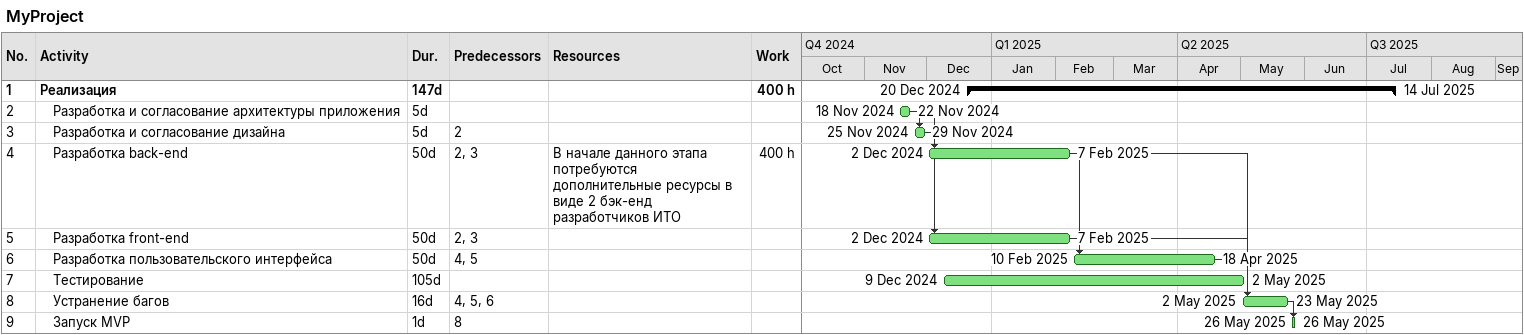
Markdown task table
MyProject

| ID | Level | Task | Duration | Start | Finish | Predecessors | Resources | Work (h) |
|---|---|---|---|---|---|---|---|---|
| 1 | 1 | **Реализация** | 147d | 2024-12-20 | 2025-07-14 |  |  | 400 |
| 2 | 2 | Разработка и согласование архитектуры приложения | 5d | 2024-11-18 | 2024-11-22 |  |  |  |
| 3 | 2 | Разработка и согласование дизайна | 5d | 2024-11-25 | 2024-11-29 | 2 |  |  |
| 4 | 2 | Разработка back-end | 50d | 2024-12-02 | 2025-02-07 | 2, 3 | В начале данного этапа потребуются дополнительные ресурсы в виде 2 бэк-енд разработчиков ИТО | 400 |
| 5 | 2 | Разработка front-end | 50d | 2024-12-02 | 2025-02-07 | 2, 3 |  |  |
| 6 | 2 | Разработка пользовательского интерфейса | 50d | 2025-02-10 | 2025-04-18 | 4, 5 |  |  |
| 7 | 2 | Тестирование | 105d | 2024-12-09 | 2025-05-02 |  |  |  |
| 8 | 2 | Устранение багов | 16d | 2025-05-02 | 2025-05-23 | 4, 5, 6 |  |  |
| 9 | 2 | Запуск MVP | 1d | 2025-05-26 | 2025-05-26 | 8 |  |  |
